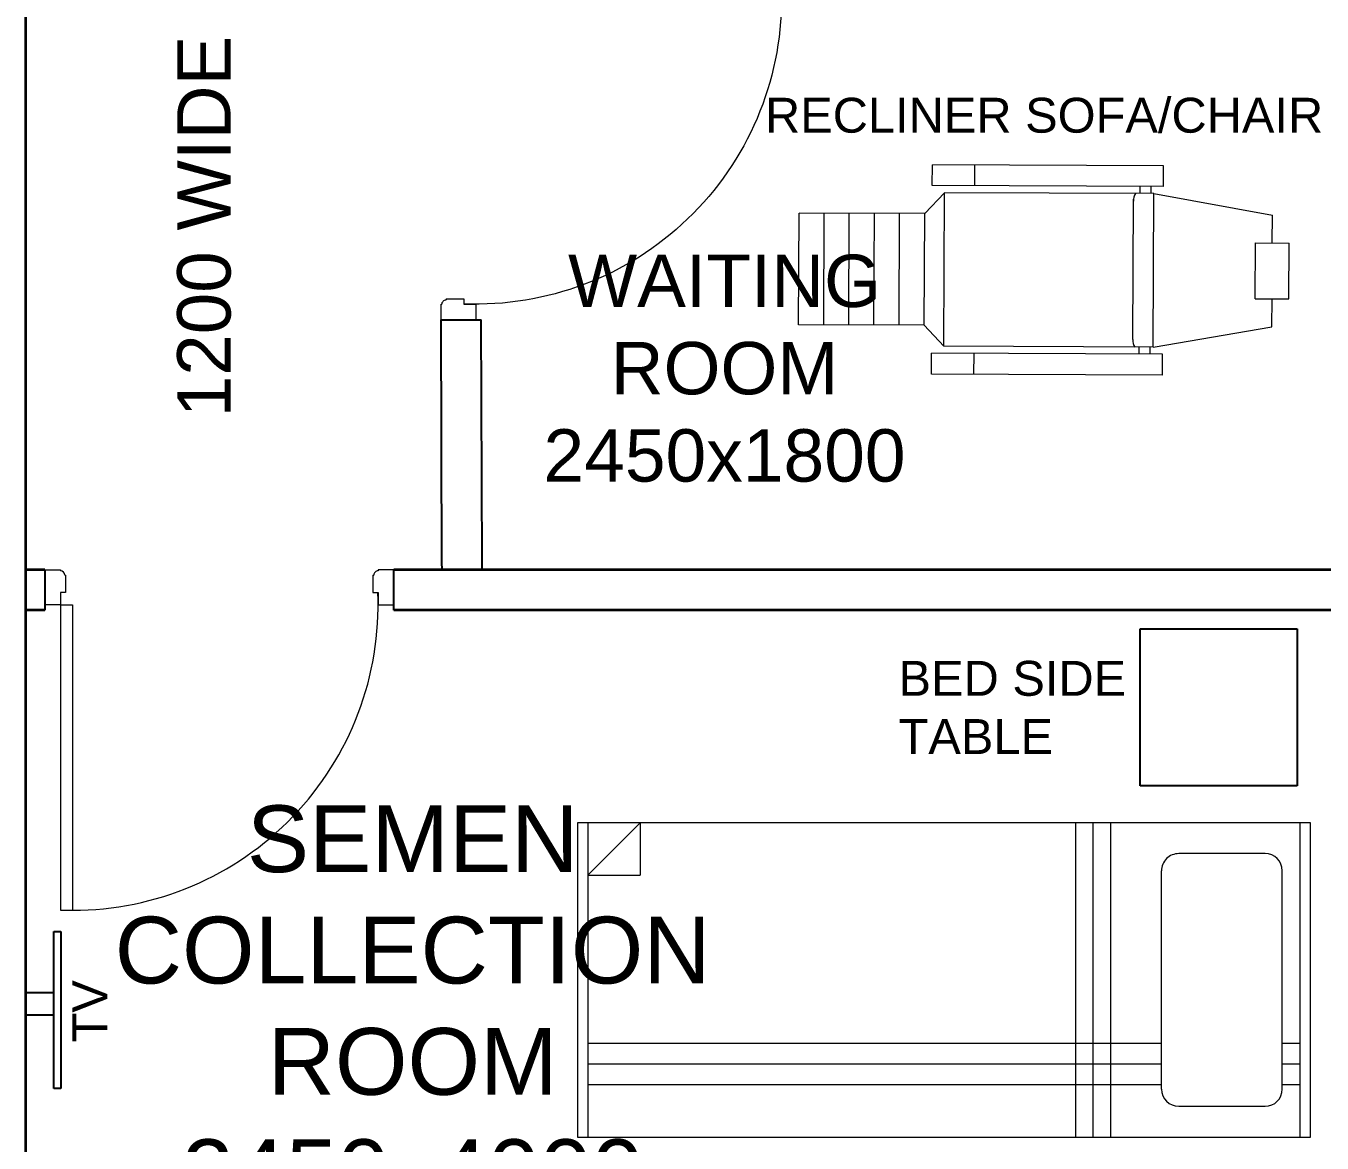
# Model space of a CAD drawing. Header units: millimetres. Extents: x 1448174 to 1599581, y -224422 to -106989.
# Drawn here: x 1476917 to 1480629, y -135350 to -132150 of the extents above; entities that cross this region are included whole.
import ezdxf
from ezdxf.enums import TextEntityAlignment as Align

# ---------------------------------------------------------------- set-up
doc = ezdxf.new("R2010")
doc.units = ezdxf.units.MM
doc.header["$LTSCALE"] = 600
doc.header["$MEASUREMENT"] = 0
for name, color, linetype, lineweight in [('DOOR', 144, 'Continuous', 13), ('furniture', 30, 'Continuous', 9), ('P-Wall', 1, 'Continuous', 35)]:
    doc.layers.add(name, color=color, linetype=linetype, lineweight=lineweight)
doc.layers.add('fun-text', color=250, linetype='Continuous')
doc.layers.add('TEXT', color=253, linetype='Continuous')
doc.styles.add('ARIAL', font='arial.ttf')

# ---------------------------------------------------------------- blocks, each defined once
blk = doc.blocks.new('A$C19B8274B')
at = {"layer": 'DOOR'}
blk.add_line((-45, 925), (-80, 925), dxfattribs=at)
at = {"layer": 'DOOR', "color": 8}
for p, q in [((-80, 50), (-80, 925)), ((-45, 50), (-45, 925)), ((-45, 50), (-80, 50)), ((-940, -35), (-942.5, -35)), ((-60, -35), (-57.5, -35)), ((-955, -50), (-955, -47.5)), ((-45, -50), (-45, -47.5))]:
    blk.add_line(p, q, dxfattribs=at)
for points in [[(-940, 15), (-955, 15), (-955, 50), (-1000, 50), (-1000, -50), (-955, -50)], [(-60, 15), (-45, 15), (-45, 50), (0, 50), (0, -50), (-45, -50)], [(-940, -35), (-940, 15)], [(-60, -35), (-60, 15)]]:
    blk.add_lwpolyline(points, dxfattribs=at)
for centre, radius, start, end in [((-80, 50), 875, 90, 182.2924), ((-955, -35), 12.5, 270, 0), ((-45, -35), 12.5, 180, 270)]:
    blk.add_arc(centre, radius, start, end, dxfattribs=at)

msp = doc.modelspace()

# ---------------------------------------------------------------- linework, layer by layer
at = {"layer": 'furniture'}
for p, q in [((1479513.1599, -132607.7275), (1479513.4167, -132547.7281)), ((1480175.0451, -132550.5606), (1479513.4167, -132547.7281)), ((1479634.7613, -132608.2481), (1479635.0182, -132548.2486)), ((1480174.7882, -132610.56), (1480175.0451, -132550.5606)), ((1479491.3142, -132687.6347), (1479547.5559, -132627.8749)), ((1480174.7882, -132610.56), (1479513.1599, -132607.7275)), ((1479545.6722, -133067.8709), (1479547.5559, -132627.8749)), ((1480147.5504, -132630.4436), (1479547.5559, -132627.8749)), ((1480107.2315, -132610.2708), (1480107.1459, -132630.2706)), ((1480139.285, -132610.408), (1480139.1993, -132630.4078)), ((1480145.6667, -133070.4396), (1480147.5504, -132630.4436)), ((1480147.5504, -132630.4436), (1480487.2904, -132691.8986)), ((1480087.621, -133048.2921), (1480089.3413, -132646.4734)), ((1479129.9476, -133006.0906), (1479131.3175, -132686.0935)), ((1479491.3142, -132687.6347), (1479131.3175, -132686.0935)), ((1479201.9469, -133006.3988), (1479203.3169, -132686.4018)), ((1479273.9463, -133006.7071), (1479275.3162, -132686.71)), ((1479345.9456, -133007.0153), (1479347.3156, -132687.0182)), ((1479417.9449, -133007.3235), (1479419.3149, -132687.3265)), ((1479489.9443, -133007.6318), (1479491.3142, -132687.6347)), ((1480486.9479, -132771.8979), (1480487.2904, -132691.8986)), ((1480438.2634, -132931.6909), (1480438.9484, -132771.6924)), ((1480438.9484, -132771.6924), (1480534.9475, -132772.1034)), ((1480534.2625, -132932.1019), (1480534.9475, -132772.1034)), ((1480438.2634, -132931.6909), (1480534.2625, -132932.1019)), ((1480485.9205, -133011.8957), (1480486.263, -132931.8964)), ((1479489.9443, -133007.6318), (1479129.9476, -133006.0906)), ((1479545.6722, -133067.8709), (1479489.9443, -133007.6318)), ((1480145.6667, -133070.4396), (1480485.9205, -133011.8957)), ((1480145.6667, -133070.4396), (1479545.6722, -133067.8709)), ((1480105.1766, -133090.2664), (1480105.2622, -133070.2666)), ((1480137.23, -133090.4036), (1480137.3157, -133070.4038)), ((1479510.8481, -133147.7226), (1479511.1049, -133087.7231)), ((1480172.7333, -133090.5556), (1479511.1049, -133087.7231)), ((1479632.4496, -133148.2431), (1479632.7064, -133088.2437)), ((1480172.4764, -133150.5551), (1480172.7333, -133090.5556)), ((1480172.4764, -133150.5551), (1479510.8481, -133147.7226)), ((1480596.5891, -134432.7361), (1478496.5891, -134432.737)), ((1478496.5891, -134432.737), (1478496.5895, -135332.7439)), ((1478526.1169, -134432.737), (1478526.1173, -135332.7438)), ((1478676.1171, -134432.737), (1478526.1171, -134582.7372)), ((1478676.1171, -134432.737), (1478676.1171, -134582.7372)), ((1479923.1032, -134432.7367), (1479923.1034, -135332.7435)), ((1479973.1032, -134432.7366), (1479973.1034, -135332.7435)), ((1480023.1032, -134432.7366), (1480023.1034, -135332.7435)), ((1480567.0617, -135332.743), (1480567.0613, -134432.7361)), ((1480596.5895, -135332.743), (1480596.5891, -134432.7361)), ((1480466.3401, -134520.8589), (1480218.9246, -134520.859)), ((1480169.7119, -135195.4074), (1480169.7116, -134570.072)), ((1480515.5534, -135195.4073), (1480515.5531, -134570.0719)), ((1478526.1171, -134582.7372), (1478676.1171, -134582.7372)), ((1480169.7119, -135064.6322), (1478526.1172, -135064.6325)), ((1480567.0616, -135064.6321), (1480515.5533, -135064.6321)), ((1480169.7119, -135123.6877), (1478526.1172, -135123.6881)), ((1480567.0616, -135123.6876), (1480515.5533, -135123.6876)), ((1480169.7119, -135182.7433), (1478526.1172, -135182.7436)), ((1480567.0617, -135182.7432), (1480515.5534, -135182.7432)), ((1480218.9249, -135244.6204), (1480466.3404, -135244.6203)), ((1478496.5895, -135332.7439), (1480596.5895, -135332.743))]:
    msp.add_line(p, q, dxfattribs=at)
at = {"layer": 'furniture', "lineweight": -3}
for p, q in [((1480108.0105, -133877.0216), (1480558.0105, -133877.0216)), ((1480108.0105, -134327.0216), (1480108.0105, -133877.0216)), ((1480558.0105, -133877.0216), (1480558.0105, -134327.0216)), ((1480558.0105, -134327.0216), (1480108.0105, -134327.0216)), ((1476997.098, -134743.8362), (1477017.098, -134743.8362)), ((1476997.098, -135193.8362), (1476997.098, -134743.8362)), ((1477017.098, -134743.8362), (1477017.098, -135193.8362)), ((1476997.098, -134919.8362), (1476917.098, -134919.8362)), ((1476917.098, -134982.8362), (1476997.098, -134982.8362)), ((1477017.098, -135193.8362), (1476997.098, -135193.8362))]:
    msp.add_line(p, q, dxfattribs=at)
at = {"layer": 'furniture'}
for centre, radius, start, end in [((1480121.991, -132649.4231), 32.7827, 144.1434277, 184.6717471), ((1480120.2708, -133051.2419), 32.7827, 174.8376754, 215.3659948), ((1480218.9246, -134570.072), 49.213, 90.0000262, 180.0000262), ((1480466.3401, -134570.0719), 49.213, 0.0000262, 90.0000262), ((1480218.9249, -135195.4074), 49.213, 180.0000262, 270.0000262), ((1480466.3404, -135195.4073), 49.213, 270.0000262, 0.0000262)]:
    msp.add_arc(centre, radius, start, end, dxfattribs=at)
at = {"layer": 'P-Wall'}
for p, q in [((1476917.098, -135928.2516), (1476917.098, -131793.2516)), ((1476970.9007, -133708.2516), (1476917.098, -133708.2516)), ((1480687.098, -133708.2516), (1477970.9007, -133708.2516)), ((1476970.9007, -133823.2516), (1476917.098, -133823.2516)), ((1480687.098, -133823.2516), (1477970.9007, -133823.2516))]:
    msp.add_line(p, q, dxfattribs=at)
at = {"layer": 'P-Wall', "lineweight": -3}
for p, q in [((1478108.7369, -133694.1127), (1478106.1276, -132992.2054)), ((1478106.1588, -132992.2288), (1478221.1819, -132991.8012)), ((1478223.76, -133685.324), (1478221.1819, -132991.8012)), ((1476970.9007, -133708.2516), (1476970.9007, -133823.2516)), ((1477970.9007, -133823.2516), (1477970.9007, -133708.2516)), ((1478108.8203, -133708.2516), (1478108.7369, -133685.7516)), ((1478223.8453, -133708.2516), (1478223.76, -133685.324))]:
    msp.add_line(p, q, dxfattribs=at)

# ---------------------------------------------------------------- block references
at = {"layer": 'DOOR', "color": 18, "linetype": 'Continuous', "true_color": 0x000000, "xscale": -1, "rotation": 270}
msp.add_blockref('A$C19B8274B', (1478156.1276, -131992.2054), dxfattribs=at)
at = {"layer": 'DOOR', "color": 18, "linetype": 'Continuous', "true_color": 0x000000, "rotation": 180}
msp.add_blockref('A$C19B8274B', (1476970.9007, -133758.2516), dxfattribs=at)

# ---------------------------------------------------------------- texts
at = {"layer": 'fun-text', "lineweight": -3, "char_height": 100, "attachment_point": 1, "style": 'ARIAL'}
for s, width, insert in [('RECLINER SOFA/CHAIR', 1695.607395, (1479033.8128, -132356.0403)), ('BED SIDE TABLE', 903.5, (1479416.3494, -133968.8362))]:
    msp.add_mtext_dynamic_manual_height_columns(s, width=width, gutter_width=1375, heights=[0], dxfattribs=dict(at, insert=insert))
at = {"layer": 'fun-text', "lineweight": -3, "insert": (1477050.3494, -135061.8362), "char_height": 100, "attachment_point": 1, "rotation": 90, "style": 'ARIAL'}
msp.add_mtext_dynamic_manual_height_columns('TV', width=903.5, gutter_width=1375, heights=[0], dxfattribs=at)
at = {"layer": 'TEXT', "color": 8, "style": 'ARIAL'}
msp.add_text('1200 WIDE ', height=153, rotation=90, dxfattribs=at).set_placement((1477549.1851, -132695.0432), align=Align.BOTTOM_CENTER)
at = {"layer": 'TEXT', "attachment_point": 5, "style": 'ARIAL'}
for s, insert, char_height, width in [('WAITING ROOM 2450x1800', (1478917.9437, -133131.4697), 150, 1008.836309), ('SEMEN COLLECTION ROOM \\P2450x4000', (1478024.8465, -134957.9421), 191.25, 1840.618179)]:
    msp.add_mtext(s, dxfattribs=dict(at, insert=insert, char_height=char_height, width=width))

doc.saveas('drawing.dxf')
